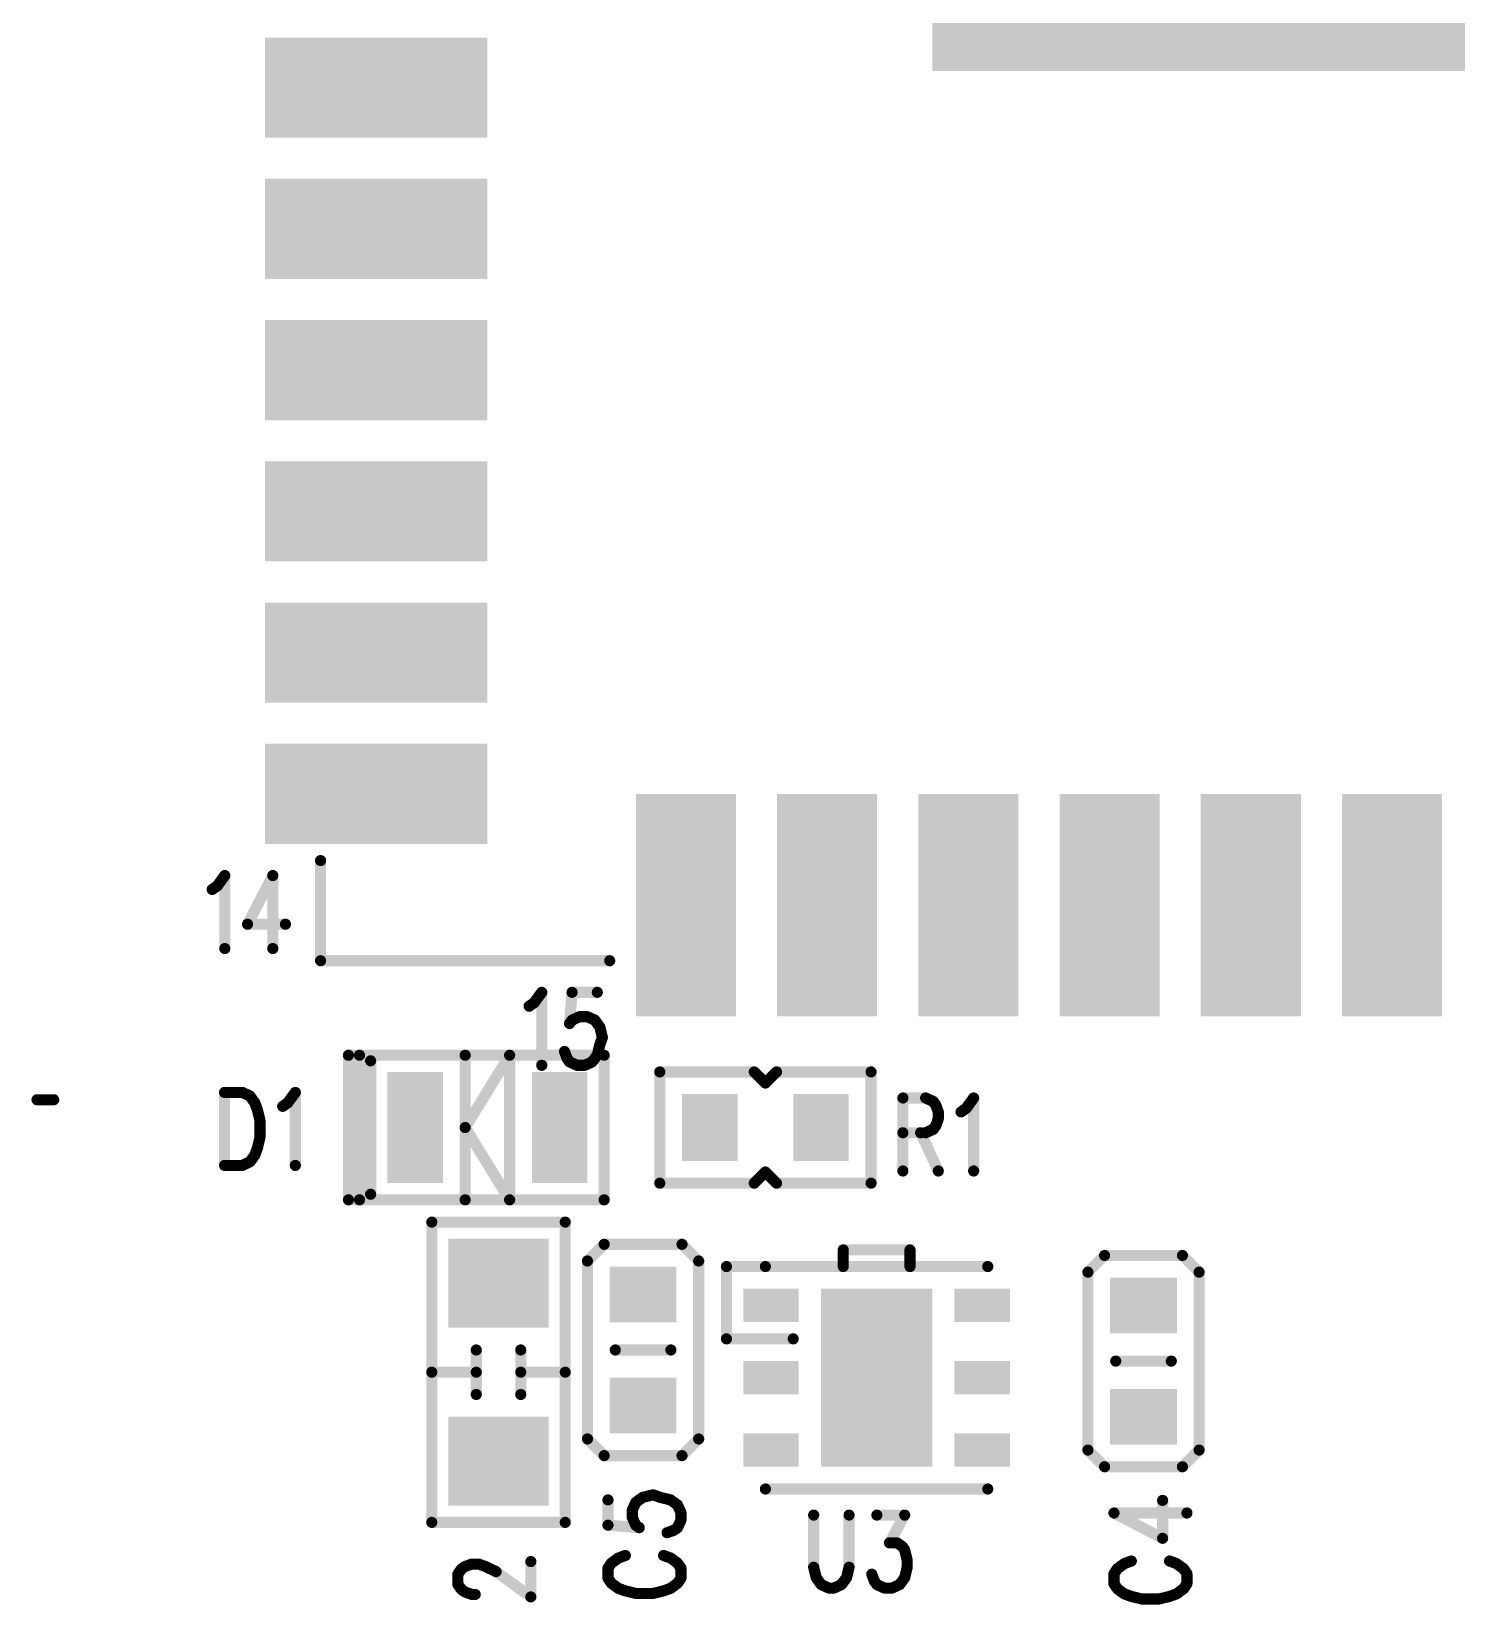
# Model space of a CAD drawing. Extents: x 98.7 to 144.1, y 93.1 to 144.1.
# Drawn here: x 113.9 to 126.72, y 112.71 to 126.85 of the extents above; entities that cross this region are included whole.
import ezdxf

# ---------------------------------------------------------------- set-up
doc = ezdxf.new("R2010")
doc.units = 0
doc.layers.get('0').update_dxf_attribs({"linetype": 'CONTINUOUS'})
doc.layers.add('MASK-TOP_PHO', color=10, linetype='CONTINUOUS')
doc.layers.add('SILK-TOP_PHO', color=9, linetype='CONTINUOUS')

# ---------------------------------------------------------------- blocks, each defined once
blk = doc.blocks.new('ROUND_1')
at = {"const_width": 0.050038}
blk.add_lwpolyline([(-0.025018, 0, 1), (0.025018, 0, 1)], format="xyb", close=True, dxfattribs=at)
blk = doc.blocks.new('SQUARE_201')
blk.add_solid([(2.499994, 2.499994), (2.499994, -2.499994), (-2.499994, 2.499994), (-2.499994, -2.499994)])
blk = doc.blocks.new('SQUARE_16')
blk.add_solid([(0.250062, 0.250062), (0.250062, -0.250062), (-0.250062, 0.250062), (-0.250062, -0.250062)])
blk = doc.blocks.new('SQUARE_33')
blk.add_solid([(0.499998, 0.499998), (0.499998, -0.499998), (-0.499998, 0.499998), (-0.499998, -0.499998)])
blk = doc.blocks.new('SQUARE_137')
blk.add_solid([(0.149986, 0.149986), (0.149986, -0.149986), (-0.149986, 0.149986), (-0.149986, -0.149986)])
blk = doc.blocks.new('SQUARE_165')
blk.add_solid([(0.40005, 0.40005), (0.40005, -0.40005), (-0.40005, 0.40005), (-0.40005, -0.40005)])
blk = doc.blocks.new('SQUARE_193')
blk.add_solid([(0.44996, 0.44996), (0.44996, -0.44996), (-0.44996, 0.44996), (-0.44996, -0.44996)])

msp = doc.modelspace()

# ---------------------------------------------------------------- linework, layer by layer
at = {"layer": 'MASK-TOP_PHO'}
for points, const_width in [([(116.45011, 126.350014), (117.54993, 126.350014)], 0.89992), ([(116.45011, 125.080014), (117.54993, 125.080014)], 0.89992), ([(116.45011, 123.810014), (117.54993, 123.810014)], 0.89992), ([(116.45011, 122.540014), (117.54993, 122.540014)], 0.89992), ([(116.45011, 121.270014), (117.54993, 121.270014)], 0.89992), ([(116.45011, 120.000014), (117.54993, 120.000014)], 0.89992), ([(119.784876, 118.450106), (119.784876, 119.549926)], 0.89992), ([(121.054876, 118.450106), (121.054876, 119.549926)], 0.89992), ([(122.324876, 118.450106), (122.324876, 119.549926)], 0.89992), ([(123.594876, 118.450106), (123.594876, 119.549926)], 0.89992), ([(124.864876, 118.450106), (124.864876, 119.549926)], 0.89992), ([(126.134876, 118.450106), (126.134876, 119.549926)], 0.89992), ([(117.350032, 116.750084), (117.350032, 117.249956)], 0.500124), ([(118.650004, 116.750084), (118.650004, 117.249956)], 0.500124), ([(120.000014, 117.050058), (120.000014, 116.949982)], 0.500124), ([(121.000012, 117.050058), (121.000012, 116.949982)], 0.500124), ([(118.050056, 115.599972), (118.149878, 115.599972)], 0.8001), ([(119.450104, 115.499896), (119.350028, 115.499896)], 0.500124), ([(123.949968, 115.400074), (123.849892, 115.400074)], 0.500124), ([(120.450102, 115.400074), (120.65, 115.400074)], 0.299972), ([(121.499884, 115.050062), (121.499884, 114.450114)], 0.999996), ([(122.350022, 115.400074), (122.54992, 115.400074)], 0.299972), ([(120.450102, 114.750088), (120.65, 114.750088)], 0.299972), ([(122.350022, 114.750088), (122.54992, 114.750088)], 0.299972), ([(119.450104, 114.499898), (119.350028, 114.499898)], 0.500124), ([(123.949968, 114.400076), (123.849892, 114.400076)], 0.500124), ([(118.050056, 114.000026), (118.149878, 114.000026)], 0.8001), ([(120.450102, 114.100102), (120.65, 114.100102)], 0.299972), ([(122.350022, 114.100102), (122.54992, 114.100102)], 0.299972)]:
    msp.add_lwpolyline(points, dxfattribs=dict(at, const_width=const_width))
at = {"layer": 'SILK-TOP_PHO', "const_width": 0.100076}
for points in [[(116.499894, 118.49989), (116.499894, 119.400066)], [(115.570508, 119.171974), (115.63858, 119.2657)], [(115.63858, 119.2657), (115.63858, 118.609364)], [(116.07038, 119.2657), (115.843304, 118.828058)], [(116.07038, 119.2657), (116.07038, 118.609364)], [(115.525042, 119.140732), (115.570508, 119.171974)], [(115.843304, 118.828058), (116.184172, 118.828058)], [(119.100092, 118.49989), (116.499894, 118.49989)], [(118.420388, 118.121938), (118.488714, 118.215664)], [(118.488714, 118.215664), (118.488714, 117.559328)], [(118.761256, 118.215664), (118.73865, 117.934486)], [(118.988586, 118.215664), (118.761256, 118.215664)], [(118.374922, 118.090696), (118.420388, 118.121938)], [(118.73865, 117.934486), (118.761256, 117.965728)], [(118.761256, 117.965728), (118.829582, 117.99697)], [(118.829582, 117.99697), (118.897654, 117.99697)], [(118.897654, 117.99697), (118.96598, 117.965728)], [(118.96598, 117.965728), (119.011446, 117.903244)], [(119.011446, 117.903244), (119.034052, 117.809264)], [(119.034052, 117.809264), (119.011446, 117.74678)], [(116.750084, 117.650006), (117.80012, 117.650006)], [(116.750084, 116.350034), (116.750084, 117.650006)], [(116.849906, 117.650006), (119.050054, 117.650006)], [(116.849906, 116.350034), (116.849906, 117.650006)], [(117.80012, 117.650006), (117.80012, 116.350034)], [(118.199916, 117.650006), (117.80012, 117.00002)], [(118.199916, 116.350034), (118.199916, 117.650006)], [(118.71579, 117.621812), (118.693184, 117.684296)], [(118.988586, 117.653054), (118.94312, 117.59057)], [(119.011446, 117.74678), (118.988586, 117.653054)], [(119.050054, 117.650006), (119.050054, 116.350034)], [(116.949982, 117.599968), (116.949982, 116.400072)], [(118.73865, 117.59057), (118.71579, 117.621812)], [(118.806722, 117.559328), (118.73865, 117.59057)], [(118.875048, 117.559328), (118.806722, 117.559328)], [(118.94312, 117.59057), (118.875048, 117.559328)], [(120.400064, 117.499892), (119.549926, 117.499892)], [(119.549926, 117.499892), (119.549926, 116.499894)], [(120.499886, 117.40007), (120.400064, 117.499892)], [(120.599962, 117.499892), (120.499886, 117.40007)], [(121.4501, 117.499892), (120.599962, 117.499892)], [(121.4501, 116.499894), (121.4501, 117.499892)], [(114.100102, 117.249956), (113.949988, 117.249956)], [(115.636294, 117.315742), (115.636294, 116.659406)], [(115.636294, 117.315742), (115.795552, 117.315742)], [(115.795552, 117.315742), (115.863624, 117.2845)], [(115.863624, 117.2845), (115.90909, 117.221762)], [(115.90909, 117.221762), (115.931696, 117.159278)], [(116.159026, 117.19052), (116.204492, 117.221762)], [(116.204492, 117.221762), (116.272818, 117.315742)], [(116.272818, 117.315742), (116.272818, 116.659406)], [(121.736358, 117.265704), (121.736358, 116.609368)], [(121.736358, 117.265704), (121.940828, 117.265704)], [(121.940828, 117.265704), (122.009154, 117.234462)], [(122.009154, 117.234462), (122.03176, 117.20322)], [(122.03176, 117.20322), (122.05462, 117.140736)], [(122.304556, 117.171978), (122.372628, 117.265704)], [(122.372628, 117.265704), (122.372628, 116.609368)], [(115.931696, 117.159278), (115.954556, 117.065552)], [(115.954556, 117.065552), (115.954556, 116.909342)], [(122.05462, 117.078252), (122.03176, 117.015514)], [(122.05462, 117.140736), (122.05462, 117.078252)], [(122.25909, 117.140736), (122.304556, 117.171978)], [(117.80012, 117.00002), (118.199916, 116.350034)], [(121.940828, 116.95303), (121.736358, 116.95303)], [(121.895362, 116.95303), (122.05462, 116.609368)], [(122.009154, 116.984272), (121.940828, 116.95303)], [(122.03176, 117.015514), (122.009154, 116.984272)], [(115.931696, 116.815616), (115.90909, 116.753132)], [(115.954556, 116.909342), (115.931696, 116.815616)], [(115.795552, 116.659406), (115.636294, 116.659406)], [(115.863624, 116.690648), (115.795552, 116.659406)], [(115.90909, 116.753132), (115.863624, 116.690648)], [(119.549926, 116.499894), (120.400064, 116.499894)], [(120.400064, 116.499894), (120.499886, 116.59997)], [(120.499886, 116.59997), (120.599962, 116.499894)], [(120.599962, 116.499894), (121.4501, 116.499894)], [(117.80012, 116.350034), (116.750084, 116.350034)], [(119.050054, 116.350034), (116.849906, 116.350034)], [(117.499892, 113.450116), (117.499892, 116.149882)], [(117.499892, 116.149882), (118.700042, 116.149882)], [(118.700042, 116.149882), (118.700042, 113.450116)], [(119.050054, 115.949984), (118.89994, 115.800124)], [(119.750078, 115.949984), (119.050054, 115.949984)], [(119.899938, 115.800124), (119.750078, 115.949984)], [(118.89994, 115.800124), (118.89994, 114.199924)], [(119.899938, 114.199924), (119.899938, 115.800124)], [(121.800112, 115.899946), (121.19991, 115.899946)], [(121.19991, 115.899946), (121.19991, 115.750086)], [(121.800112, 115.750086), (121.800112, 115.899946)], [(123.549918, 115.849908), (123.400058, 115.700048)], [(124.249942, 115.849908), (123.549918, 115.849908)], [(124.400056, 115.700048), (124.249942, 115.849908)], [(120.149874, 115.1001), (120.149874, 115.750086)], [(120.149874, 115.750086), (120.499886, 115.750086)], [(122.499882, 115.750086), (120.499886, 115.750086)], [(121.19991, 115.750086), (121.800112, 115.750086)], [(123.400058, 115.700048), (123.400058, 114.100102)], [(124.400056, 114.100102), (124.400056, 115.700048)], [(120.750076, 115.1001), (120.149874, 115.1001)], [(117.899942, 115.000024), (117.899942, 114.599974)], [(118.299992, 115.000024), (118.299992, 114.599974)], [(119.650002, 115.000024), (119.149876, 115.000024)], [(117.499892, 114.800126), (117.899942, 114.800126)], [(118.700042, 114.800126), (118.299992, 114.800126)], [(124.15012, 114.899948), (123.649994, 114.899948)], [(118.89994, 114.199924), (119.050054, 114.050064)], [(119.750078, 114.050064), (119.899938, 114.199924)], [(123.400058, 114.100102), (123.549918, 113.949988)], [(124.249942, 113.949988), (124.400056, 114.100102)], [(119.050054, 114.050064), (119.750078, 114.050064)], [(123.549918, 113.949988), (124.249942, 113.949988)], [(119.33428, 113.62944), (119.396764, 113.674906)], [(119.396764, 113.674906), (119.490744, 113.697766)], [(119.490744, 113.697766), (119.553228, 113.674906)], [(119.553228, 113.674906), (119.646954, 113.6523)], [(120.499886, 113.75009), (122.499882, 113.75009)], [(119.084344, 113.6523), (119.084344, 113.42497)], [(119.303038, 113.561368), (119.33428, 113.62944)], [(119.303038, 113.493296), (119.303038, 113.561368)], [(119.646954, 113.6523), (119.709438, 113.606834)], [(119.709438, 113.606834), (119.74068, 113.538762)], [(119.74068, 113.538762), (119.74068, 113.470436)], [(123.6345, 113.53419), (124.071888, 113.30686)], [(123.6345, 113.53419), (124.290582, 113.53419)], [(124.071888, 113.30686), (124.071888, 113.647728)], [(118.700042, 113.450116), (117.499892, 113.450116)], [(119.084344, 113.42497), (119.365522, 113.402364)], [(119.33428, 113.42497), (119.303038, 113.493296)], [(119.365522, 113.402364), (119.33428, 113.42497)], [(119.709438, 113.402364), (119.678196, 113.379504)], [(119.74068, 113.470436), (119.709438, 113.402364)], [(120.933972, 113.515648), (120.933972, 113.046764)], [(121.252234, 113.046764), (121.252234, 113.515648)], [(121.50217, 113.515648), (121.75236, 113.515648)], [(121.75236, 113.515648), (121.615962, 113.265712)], [(119.678196, 113.379504), (119.615712, 113.356898)], [(121.615962, 113.265712), (121.684034, 113.265712)], [(121.684034, 113.265712), (121.7295, 113.23447)], [(119.17807, 113.129568), (119.115586, 113.084102)], [(119.240554, 113.152174), (119.17807, 113.129568)], [(119.646954, 113.129568), (119.58447, 113.152174)], [(119.709438, 113.084102), (119.646954, 113.129568)], [(121.7295, 113.23447), (121.75236, 113.203228)], [(121.75236, 113.203228), (121.774966, 113.109502)], [(121.774966, 113.109502), (121.774966, 113.046764)], [(123.79071, 113.10239), (123.728226, 113.07953)], [(124.196856, 113.07953), (124.134372, 113.10239)], [(117.734334, 112.984026), (117.765576, 113.029492)], [(117.734334, 112.893094), (117.734334, 112.984026)], [(117.765576, 113.029492), (117.796818, 113.052352)], [(117.796818, 113.052352), (117.859302, 113.074958)], [(117.859302, 113.074958), (117.921786, 113.074958)], [(117.921786, 113.074958), (117.98427, 113.052352)], [(117.98427, 113.052352), (118.07825, 113.006886)], [(118.07825, 113.006886), (118.39067, 112.779556)], [(118.39067, 112.779556), (118.39067, 113.097818)], [(119.115586, 113.084102), (119.084344, 113.038636)], [(119.084344, 113.038636), (119.084344, 112.947704)], [(119.74068, 113.038636), (119.709438, 113.084102)], [(119.74068, 112.947704), (119.74068, 113.038636)], [(120.933972, 113.046764), (120.956832, 112.953038)], [(121.229628, 112.953038), (121.252234, 113.046764)], [(121.479564, 112.921796), (121.456704, 112.98428)], [(121.774966, 113.046764), (121.75236, 112.953038)], [(123.665742, 113.034064), (123.6345, 112.988598)], [(123.6345, 112.988598), (123.6345, 112.897666)], [(123.728226, 113.07953), (123.665742, 113.034064)], [(124.25934, 113.034064), (124.196856, 113.07953)], [(124.290582, 112.988598), (124.25934, 113.034064)], [(124.290582, 112.897666), (124.290582, 112.988598)], [(117.765576, 112.847628), (117.734334, 112.893094)], [(117.796818, 112.825022), (117.765576, 112.847628)], [(117.859302, 112.802162), (117.796818, 112.825022)], [(119.084344, 112.947704), (119.115586, 112.902238)], [(119.115586, 112.902238), (119.17807, 112.856772)], [(119.17807, 112.856772), (119.240554, 112.834166)], [(119.240554, 112.834166), (119.33428, 112.811306)], [(119.490744, 112.811306), (119.58447, 112.834166)], [(119.58447, 112.834166), (119.646954, 112.856772)], [(119.646954, 112.856772), (119.709438, 112.902238)], [(119.709438, 112.902238), (119.74068, 112.947704)], [(120.956832, 112.953038), (121.002298, 112.890554)], [(121.002298, 112.890554), (121.07037, 112.859312)], [(121.07037, 112.859312), (121.115836, 112.859312)], [(121.115836, 112.859312), (121.184162, 112.890554)], [(121.184162, 112.890554), (121.229628, 112.953038)], [(121.50217, 112.890554), (121.479564, 112.921796)], [(121.570496, 112.859312), (121.50217, 112.890554)], [(121.638568, 112.859312), (121.570496, 112.859312)], [(121.706894, 112.890554), (121.638568, 112.859312)], [(121.75236, 112.953038), (121.706894, 112.890554)], [(123.6345, 112.897666), (123.665742, 112.8522)], [(123.665742, 112.8522), (123.728226, 112.806734)], [(124.196856, 112.806734), (124.25934, 112.8522)], [(124.25934, 112.8522), (124.290582, 112.897666)], [(117.890544, 112.802162), (117.859302, 112.802162)], [(119.33428, 112.811306), (119.490744, 112.811306)], [(123.728226, 112.806734), (123.79071, 112.784128)], [(123.79071, 112.784128), (123.884436, 112.761268)], [(123.884436, 112.761268), (124.040646, 112.761268)], [(124.040646, 112.761268), (124.134372, 112.784128)], [(124.134372, 112.784128), (124.196856, 112.806734)]]:
    msp.add_lwpolyline(points, dxfattribs=at)

# ---------------------------------------------------------------- block references
at = {"layer": 'MASK-TOP_PHO'}
for name, p in [('SQUARE_201', (124.499878, 128.999996)), ('SQUARE_193', (116.45011, 126.350014)), ('SQUARE_193', (117.54993, 126.350014)), ('SQUARE_193', (116.45011, 125.080014)), ('SQUARE_193', (117.54993, 125.080014)), ('SQUARE_193', (116.45011, 123.810014)), ('SQUARE_193', (117.54993, 123.810014)), ('SQUARE_193', (116.45011, 122.540014)), ('SQUARE_193', (117.54993, 122.540014)), ('SQUARE_193', (116.45011, 121.270014)), ('SQUARE_193', (117.54993, 121.270014)), ('SQUARE_193', (116.45011, 120.000014)), ('SQUARE_193', (117.54993, 120.000014)), ('SQUARE_193', (119.784876, 119.549926)), ('SQUARE_193', (121.054876, 119.549926)), ('SQUARE_193', (122.324876, 119.549926)), ('SQUARE_193', (123.594876, 119.549926)), ('SQUARE_193', (124.864876, 119.549926)), ('SQUARE_193', (126.134876, 119.549926)), ('SQUARE_193', (119.784876, 118.450106)), ('SQUARE_193', (121.054876, 118.450106)), ('SQUARE_193', (122.324876, 118.450106)), ('SQUARE_193', (123.594876, 118.450106)), ('SQUARE_193', (124.864876, 118.450106)), ('SQUARE_193', (126.134876, 118.450106)), ('SQUARE_16', (117.350032, 117.249956)), ('SQUARE_16', (118.650004, 117.249956)), ('SQUARE_16', (120.000014, 117.050058)), ('SQUARE_16', (121.000012, 117.050058)), ('SQUARE_16', (120.000014, 116.949982)), ('SQUARE_16', (121.000012, 116.949982)), ('SQUARE_16', (117.350032, 116.750084)), ('SQUARE_16', (118.650004, 116.750084)), ('SQUARE_165', (118.050056, 115.599972)), ('SQUARE_165', (118.149878, 115.599972)), ('SQUARE_16', (119.350028, 115.499896)), ('SQUARE_16', (119.450104, 115.499896)), ('SQUARE_16', (123.849892, 115.400074)), ('SQUARE_16', (123.949968, 115.400074)), ('SQUARE_137', (120.450102, 115.400074)), ('SQUARE_137', (120.65, 115.400074)), ('SQUARE_33', (121.499884, 115.050062)), ('SQUARE_137', (122.350022, 115.400074)), ('SQUARE_137', (122.54992, 115.400074)), ('SQUARE_137', (120.450102, 114.750088)), ('SQUARE_137', (120.65, 114.750088)), ('SQUARE_33', (121.499884, 114.450114)), ('SQUARE_137', (122.350022, 114.750088)), ('SQUARE_137', (122.54992, 114.750088)), ('SQUARE_16', (119.350028, 114.499898)), ('SQUARE_16', (119.450104, 114.499898)), ('SQUARE_16', (123.849892, 114.400076)), ('SQUARE_16', (123.949968, 114.400076)), ('SQUARE_165', (118.050056, 114.000026)), ('SQUARE_165', (118.149878, 114.000026)), ('SQUARE_137', (120.450102, 114.100102)), ('SQUARE_137', (120.65, 114.100102)), ('SQUARE_137', (122.350022, 114.100102)), ('SQUARE_137', (122.54992, 114.100102))]:
    msp.add_blockref(name, p, dxfattribs=at)
at = {"layer": 'SILK-TOP_PHO'}
for p in [(116.499894, 119.400066), (115.63858, 119.2657), (116.07038, 119.2657), (116.07038, 119.2657), (115.525042, 119.140732), (115.570508, 119.171974), (115.843304, 118.828058), (116.184172, 118.828058), (115.63858, 118.609364), (116.07038, 118.609364), (116.499894, 118.49989), (119.100092, 118.49989), (118.488714, 118.215664), (118.761256, 118.215664), (118.988586, 118.215664), (118.374922, 118.090696), (118.420388, 118.121938), (118.73865, 117.934486), (118.761256, 117.965728), (118.829582, 117.99697), (118.897654, 117.99697), (118.96598, 117.965728), (119.011446, 117.903244), (119.034052, 117.809264), (116.750084, 117.650006), (116.750084, 117.650006), (116.849906, 117.650006), (116.849906, 117.650006), (117.80012, 117.650006), (118.199916, 117.650006), (118.199916, 117.650006), (118.693184, 117.684296), (118.988586, 117.653054), (119.011446, 117.74678), (119.050054, 117.650006), (116.949982, 117.599968), (118.488714, 117.559328), (118.71579, 117.621812), (118.73865, 117.59057), (118.806722, 117.559328), (118.875048, 117.559328), (118.94312, 117.59057), (119.549926, 117.499892), (120.400064, 117.499892), (120.599962, 117.499892), (121.4501, 117.499892), (120.499886, 117.40007), (113.949988, 117.249956), (114.100102, 117.249956), (115.636294, 117.315742), (115.636294, 117.315742), (115.795552, 117.315742), (115.863624, 117.2845), (115.90909, 117.221762), (116.204492, 117.221762), (116.272818, 117.315742), (121.736358, 117.265704), (121.736358, 117.265704), (121.940828, 117.265704), (122.009154, 117.234462), (122.03176, 117.20322), (122.372628, 117.265704), (115.931696, 117.159278), (115.954556, 117.065552), (116.159026, 117.19052), (122.05462, 117.140736), (122.05462, 117.078252), (122.05462, 117.078252), (122.25909, 117.140736), (122.304556, 117.171978), (117.80012, 117.00002), (121.736358, 116.95303), (121.895362, 116.95303), (121.940828, 116.95303), (122.009154, 116.984272), (122.03176, 117.015514), (115.931696, 116.815616), (115.954556, 116.909342), (115.636294, 116.659406), (115.636294, 116.659406), (115.795552, 116.659406), (115.863624, 116.690648), (115.90909, 116.753132), (116.272818, 116.659406), (119.549926, 116.499894), (120.400064, 116.499894), (120.499886, 116.59997), (120.599962, 116.499894), (121.4501, 116.499894), (121.4501, 116.499894), (121.736358, 116.609368), (122.05462, 116.609368), (122.372628, 116.609368), (116.949982, 116.400072), (116.750084, 116.350034), (116.849906, 116.350034), (117.80012, 116.350034), (118.199916, 116.350034), (119.050054, 116.350034), (117.499892, 116.149882), (118.700042, 116.149882), (118.700042, 116.149882), (119.050054, 115.949984), (119.750078, 115.949984), (118.89994, 115.800124), (119.899938, 115.800124), (121.19991, 115.899946), (121.800112, 115.899946), (123.549918, 115.849908), (124.249942, 115.849908), (120.149874, 115.750086), (120.499886, 115.750086), (120.499886, 115.750086), (121.19991, 115.750086), (121.800112, 115.750086), (121.800112, 115.750086), (122.499882, 115.750086), (123.400058, 115.700048), (124.400056, 115.700048), (120.149874, 115.1001), (120.750076, 115.1001), (117.899942, 115.000024), (118.299992, 115.000024), (119.149876, 115.000024), (119.650002, 115.000024), (117.499892, 114.800126), (117.899942, 114.800126), (118.299992, 114.800126), (118.700042, 114.800126), (123.649994, 114.899948), (124.15012, 114.899948), (117.899942, 114.599974), (118.299992, 114.599974), (118.89994, 114.199924), (118.89994, 114.199924), (119.899938, 114.199924), (123.400058, 114.100102), (123.400058, 114.100102), (124.400056, 114.100102), (119.050054, 114.050064), (119.750078, 114.050064), (123.549918, 113.949988), (124.249942, 113.949988), (119.396764, 113.674906), (119.490744, 113.697766), (119.553228, 113.674906), (120.499886, 113.75009), (122.499882, 113.75009), (119.084344, 113.6523), (119.303038, 113.561368), (119.33428, 113.62944), (119.646954, 113.6523), (119.709438, 113.606834), (119.74068, 113.538762), (123.6345, 113.53419), (123.6345, 113.53419), (124.071888, 113.647728), (124.290582, 113.53419), (117.499892, 113.450116), (118.700042, 113.450116), (119.084344, 113.42497), (119.303038, 113.493296), (119.33428, 113.42497), (119.365522, 113.402364), (119.709438, 113.402364), (119.74068, 113.470436), (120.933972, 113.515648), (121.252234, 113.515648), (121.50217, 113.515648), (121.75236, 113.515648), (119.615712, 113.356898), (119.678196, 113.379504), (121.615962, 113.265712), (121.684034, 113.265712), (124.071888, 113.30686), (119.17807, 113.129568), (119.240554, 113.152174), (119.58447, 113.152174), (119.646954, 113.129568), (121.7295, 113.23447), (121.75236, 113.203228), (121.774966, 113.109502), (121.774966, 113.109502), (123.79071, 113.10239), (124.134372, 113.10239), (117.734334, 112.984026), (117.765576, 113.029492), (117.796818, 113.052352), (117.859302, 113.074958), (117.921786, 113.074958), (117.98427, 113.052352), (118.07825, 113.006886), (118.39067, 113.097818), (119.084344, 113.038636), (119.115586, 113.084102), (119.709438, 113.084102), (119.74068, 113.038636), (120.933972, 113.046764), (121.252234, 113.046764), (121.456704, 112.98428), (121.774966, 113.046764), (123.6345, 112.988598), (123.665742, 113.034064), (123.728226, 113.07953), (124.196856, 113.07953), (124.25934, 113.034064), (124.290582, 112.988598), (117.734334, 112.893094), (117.765576, 112.847628), (117.796818, 112.825022), (119.084344, 112.947704), (119.115586, 112.902238), (119.17807, 112.856772), (119.240554, 112.834166), (119.58447, 112.834166), (119.646954, 112.856772), (119.709438, 112.902238), (119.74068, 112.947704), (120.956832, 112.953038), (121.002298, 112.890554), (121.07037, 112.859312), (121.115836, 112.859312), (121.184162, 112.890554), (121.229628, 112.953038), (121.479564, 112.921796), (121.50217, 112.890554), (121.570496, 112.859312), (121.638568, 112.859312), (121.706894, 112.890554), (121.75236, 112.953038), (123.6345, 112.897666), (123.665742, 112.8522), (124.25934, 112.8522), (124.290582, 112.897666), (117.859302, 112.802162), (117.890544, 112.802162), (118.39067, 112.779556), (119.33428, 112.811306), (119.490744, 112.811306), (123.728226, 112.806734), (123.79071, 112.784128), (123.884436, 112.761268), (124.040646, 112.761268), (124.134372, 112.784128), (124.196856, 112.806734)]:
    msp.add_blockref('ROUND_1', p, dxfattribs=at)

doc.saveas('drawing.dxf')
